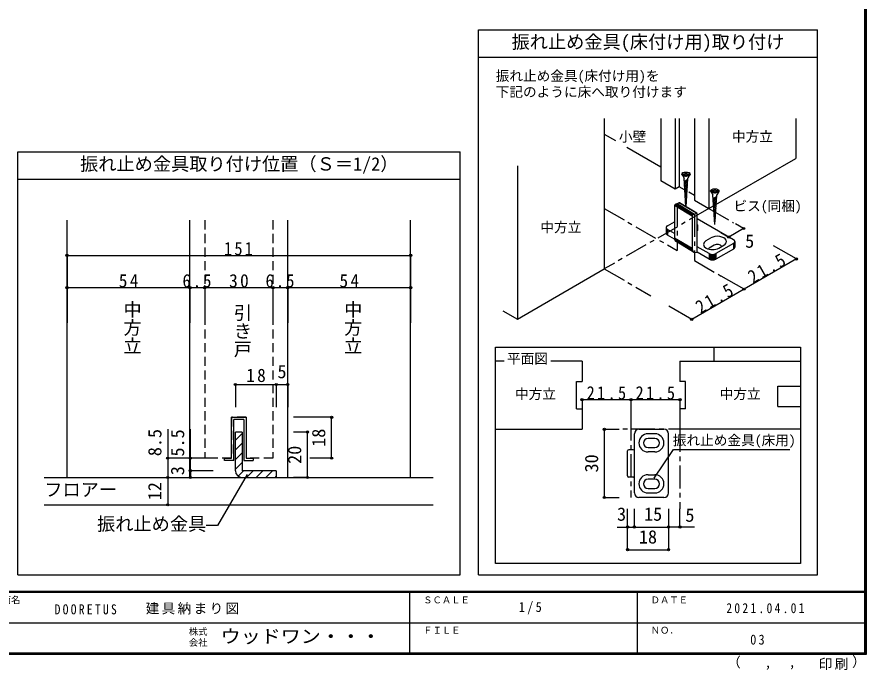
# Model space of a CAD drawing. Units: millimetres at full size, sheet at 1:5, with parts at other scales. Extents: x -973 to 977, y -718 to 696.
# Drawn here: x 44 to 977, y -718 to 0 of the extents above; entities that cross this region are included whole.
import ezdxf
from ezdxf.enums import TextEntityAlignment as Align

# ---------------------------------------------------------------- set-up
doc = ezdxf.new("R2010")
doc.units = ezdxf.units.MM
doc.header["$LTSCALE"] = 5
doc.header["$PDMODE"] = 32
doc.header["$PDSIZE"] = 2.5
doc.linetypes.add('CHAIN1', pattern=[8, 5, -1, 1, -1])
doc.linetypes.add('DASHED2', pattern=[3, 2, -1])
for name, color, linetype in [('0-6_扉', 2, 'Continuous'), ('0-7_金物', 7, 'Continuous'), ('0-A_文字', 3, 'Continuous'), ('0-B_寸法', 7, 'Continuous'), ('1-3_仕上げ', 2, 'Continuous'), ('1-4_枠', 3, 'Continuous'), ('1-6_扉', 7, 'DASHED2'), ('1-7_金物', 7, 'Continuous'), ('1-A_文字', 7, 'Continuous'), ('1-B_寸法', 7, 'Continuous'), ('1-C_ハッチ', 4, 'Continuous'), ('F-0_補助線', 7, 'Continuous'), ('F-1_枠', 6, 'Continuous'), ('F-A_文字', 7, 'Continuous')]:
    doc.layers.add(name, color=color, linetype=linetype)
doc.styles.add('@ＭＳ ゴシック', font='')
doc.styles.add('ＭＳ ゴシック', font='')
doc.styles.get('@ＭＳ ゴシック').set_extended_font_data('@MS Gothic')
doc.styles.get('ＭＳ ゴシック').set_extended_font_data('MS Gothic')

msp = doc.modelspace()

# ---------------------------------------------------------------- linework, layer by layer
at = {"layer": '0-6_扉'}
for p, q in [((689.038, -111.613), (689.038, -276.852)), ((751.005, -111.613), (751.005, -179.838)), ((766.915, -111.613), (766.915, -189.024)), ((771.335, -111.613), (771.335, -186.472)), ((788.128, -111.613), (788.128, -201.271)), ((804.038, -111.613), (804.038, -210.457)), ((899.498, -111.613), (899.498, -155.343)), ((766.915, -189.024), (751.005, -179.838)), ((771.335, -186.472), (766.915, -189.024)), ((779.611, -191.251), (771.335, -186.472)), ((788.128, -196.168), (781.826, -192.529)), ((577.669, -322.78), (593.579, -331.965))]:
    msp.add_line(p, q, dxfattribs=at)
at = {"layer": '0-6_扉', "color": 7}
for p, q in [((689.038, -128.752), (701.32, -135.843)), ((713.879, -143.094), (751.005, -164.529))]:
    msp.add_line(p, q, dxfattribs=at)
at = {"layer": '0-6_扉'}
for points in [[(788.128, -201.271), (804.038, -210.457), (899.498, -155.343)], [(593.579, -163.608), (593.579, -331.965), (689.038, -276.852)]]:
    msp.add_lwpolyline(points, dxfattribs=at)
at = {"layer": '0-7_金物'}
for p, q in [((774.82, -173.952), (776.644, -177.112)), ((774.925, -172.18), (778.288, -172.18)), ((774.925, -172.18), (774.925, -173.214)), ((774.925, -173.214), (778.288, -173.214)), ((778.718, -208.414), (776.644, -177.112)), ((778.288, -172.18), (778.288, -170.664)), ((778.288, -170.664), (779.322, -170.664)), ((778.288, -174.73), (778.288, -173.214)), ((778.288, -174.73), (779.322, -174.73)), ((778.886, -208.514), (780.966, -177.112)), ((779.322, -172.18), (779.322, -170.664)), ((779.322, -172.18), (782.685, -172.18)), ((782.79, -173.952), (780.966, -177.112)), ((782.685, -173.214), (782.685, -172.18)), ((780.862, -178.686), (776.897, -180.931)), ((780.754, -180.314), (776.997, -182.441)), ((780.646, -181.942), (777.097, -183.951)), ((780.538, -183.57), (777.198, -185.462)), ((780.43, -185.199), (777.298, -186.972)), ((780.323, -186.827), (777.398, -188.483)), ((780.215, -188.455), (777.498, -189.993)), ((780.107, -190.083), (777.598, -191.503)), ((779.999, -191.711), (777.698, -193.014)), ((779.891, -193.339), (777.798, -194.524)), ((779.783, -194.967), (777.898, -196.035)), ((806.64, -192.323), (808.464, -195.483)), ((806.745, -190.551), (810.108, -190.551)), ((806.745, -190.551), (806.745, -191.585)), ((806.745, -191.585), (810.108, -191.585)), ((810.625, -228.101), (808.464, -195.483)), ((810.108, -190.551), (810.108, -189.035)), ((810.108, -189.035), (811.142, -189.035)), ((810.108, -193.101), (810.108, -191.585)), ((810.108, -193.101), (811.142, -193.101)), ((810.625, -228.101), (812.786, -195.483)), ((811.142, -190.551), (811.142, -189.035)), ((811.142, -190.551), (814.505, -190.551)), ((814.61, -192.323), (812.786, -195.483)), ((814.505, -191.585), (814.505, -190.551)), ((767.108, -205.756), (770.938, -204.149)), ((790.222, -215.639), (770.938, -204.149)), ((790.47, -215.572), (771.186, -204.082)), ((790.701, -215.584), (771.417, -204.093)), ((790.899, -215.672), (771.616, -204.182)), ((779.675, -196.596), (777.998, -197.545)), ((779.568, -198.224), (778.098, -199.056)), ((779.46, -199.852), (778.198, -200.566)), ((779.352, -201.48), (778.298, -202.076)), ((779.244, -203.108), (778.398, -203.587)), ((779.136, -204.736), (778.498, -205.097)), ((812.682, -197.057), (808.717, -199.302)), ((812.574, -198.685), (808.817, -200.812)), ((812.466, -200.313), (808.917, -202.323)), ((812.358, -201.942), (809.017, -203.833)), ((812.25, -203.57), (809.117, -205.343)), ((812.142, -205.198), (809.217, -206.854)), ((785.434, -218.731), (766.151, -207.24)), ((766.151, -207.24), (766.151, -242.964)), ((785.467, -218.437), (766.183, -206.946)), ((785.563, -218.136), (766.279, -206.645)), ((785.715, -217.848), (766.431, -206.357)), ((785.913, -217.592), (766.629, -206.102)), ((786.144, -217.387), (766.86, -205.897)), ((786.392, -217.246), (767.108, -205.756)), ((779.028, -206.364), (778.598, -206.608)), ((812.035, -206.826), (809.318, -208.364)), ((811.927, -208.454), (809.418, -209.875)), ((811.819, -210.082), (809.518, -211.385)), ((811.711, -211.71), (809.618, -212.896)), ((811.603, -213.339), (809.718, -214.406)), ((785.434, -218.731), (785.434, -254.454)), ((786.392, -217.246), (790.222, -215.639)), ((791.18, -258.539), (791.18, -216.32)), ((830.954, -244.761), (791.18, -221.797)), ((811.495, -214.967), (809.818, -215.916)), ((811.387, -216.595), (809.918, -217.427)), ((811.28, -218.223), (810.018, -218.937)), ((811.172, -219.851), (810.118, -220.448)), ((811.064, -221.479), (810.218, -221.958)), ((810.956, -223.107), (810.318, -223.468)), ((757.012, -231.493), (757.012, -237.616)), ((757.182, -232.24), (757.182, -238.363)), ((757.681, -232.936), (757.681, -239.06)), ((758.476, -229.451), (766.151, -225.02)), ((791.457, -228.431), (791.457, -234.554)), ((810.848, -224.735), (810.418, -224.979)), ((766.151, -237.965), (758.476, -233.534)), ((758.476, -233.534), (758.476, -239.657)), ((766.254, -244.148), (758.476, -239.657)), ((785.434, -254.454), (766.151, -242.964)), ((785.63, -256.053), (766.346, -244.563)), ((786.204, -257.379), (766.92, -245.888)), ((787.117, -258.341), (767.833, -246.85)), ((800.902, -245.781), (806.206, -242.719)), ((809.741, -250.884), (804.438, -253.946)), ((830.954, -248.843), (811.509, -260.07)), ((815.045, -253.946), (820.348, -250.884)), ((830.954, -248.843), (830.954, -254.967)), ((831.749, -248.245), (831.749, -254.369)), ((832.249, -247.549), (832.249, -253.673)), ((832.419, -246.802), (832.419, -252.926)), ((804.438, -260.07), (791.18, -252.415)), ((804.438, -266.194), (791.18, -258.539)), ((804.438, -260.07), (804.438, -266.194)), ((805.473, -260.529), (805.473, -266.652)), ((806.679, -260.817), (806.679, -266.941)), ((807.973, -260.915), (807.973, -267.039)), ((809.268, -260.817), (809.268, -266.941)), ((810.473, -260.529), (810.473, -266.652)), ((830.954, -254.967), (811.509, -266.194)), ((811.509, -260.07), (811.509, -266.194)), ((569.654, -600.882), (569.654, -362.72)), ((569.654, -362.72), (904.513, -362.72)), ((904.513, -362.72), (904.513, -600.882)), ((904.513, -600.882), (569.654, -600.882))]:
    msp.add_line(p, q, dxfattribs=at)
for points in [[(779.322, -174.73), (779.322, -173.214), (782.685, -173.214)], [(811.142, -193.101), (811.142, -191.585), (814.505, -191.585)]]:
    msp.add_lwpolyline(points, dxfattribs=at)
for centre in [(778.805, -172.697), (810.625, -191.068)]:
    msp.add_ellipse(centre, major_axis=(4.71, 0), ratio=0.5, dxfattribs=at)
for centre, major_axis, ratio, start_param, end_param in [((770.938, -205.231), (0.64, 1.074), 0.663414, 6.2296055, 7.0150037), ((767.108, -206.838), (0.64, 1.074), 0.663414, 0.7318184, 2.3026147), ((786.392, -218.329), (0.64, 1.074), 0.663414, 0.7318184, 2.3026147), ((790.222, -216.722), (0.64, 1.074), 0.663414, 5.4442074, 7.0150037), ((762.012, -231.493), (-5, 0), 0.57735, 5.4977871, 7.0685835), ((781.457, -228.431), (10, 0), 0.57735, 6.047146, 6.5192246), ((781.457, -234.554), (10, 0), 0.57735, 6.047146, 6.5192246), ((762.012, -237.616), (-5, 0), 0.57735, 6.2831853, 7.0685835), ((813.277, -246.802), (10, 0), 0.57735, 5.4977871, 8.6393798), ((771.896, -240.553), (3.839, 6.443), 0.663414, 2.3026147, 3.0880129), ((807.973, -249.864), (10, 0), 0.57735, 2.3561945, 5.4977871), ((813.277, -252.926), (5, 0), 0.57735, 0.2617994, 2.3561945), ((827.419, -246.802), (-5, 0), 0.57735, 2.3561945, 3.9269908), ((791.18, -252.044), (3.839, 6.443), 0.663414, 2.3026147, 3.873411), ((807.973, -255.987), (5, 0), 0.57735, 2.3561945, 2.7802255), ((807.973, -258.029), (-5, 0), 0.57735, 0.7853982, 2.3561945), ((827.419, -252.926), (-5, 0), 0.57735, 2.3561945, 3.1415927), ((807.973, -264.152), (-5, 0), 0.57735, 0.7853982, 2.3561945)]:
    msp.add_ellipse(centre, major_axis=major_axis, ratio=ratio, start_param=start_param, end_param=end_param, dxfattribs=at)
at = {"layer": '0-A_文字'}
for p, q in [((923.502, -613.141), (923.502, -14.008)), ((550.79, -44.008), (923.502, -44.008)), ((44.54, -613.141), (44.54, -148.141)), ((44.54, -148.141), (530.79, -148.141)), ((530.79, -613.141), (530.79, -148.141)), ((44.54, -178.141), (530.79, -178.141)), ((44.54, -613.141), (530.79, -613.141)), ((550.79, -613.141), (923.502, -613.141))]:
    msp.add_line(p, q, dxfattribs=at)
at = {"layer": '0-A_文字', "color": 4}
for p, q in [((743.74, -506.876), (764.964, -475.509)), ((764.964, -475.509), (892.952, -475.509))]:
    msp.add_line(p, q, dxfattribs=at)
at = {"layer": '0-A_文字'}
msp.add_lwpolyline([(550.79, -613.141), (550.79, -14.008), (923.502, -14.008)], dxfattribs=at)
at = {"layer": '0-B_寸法', "color": 4, "linetype": 'CHAIN1'}
for q in [(689.038, -276.852), (831.144, -226.106)]:
    msp.add_line((804.038, -210.457), q, dxfattribs=at)
at = {"layer": '0-B_寸法', "color": 4}
for p, q in [((842.076, -232.418), (825.826, -241.799)), ((842.076, -232.418), (833.105, -227.238)), ((817.185, -236.811), (825.826, -241.799))]:
    msp.add_line(p, q, dxfattribs=at)
at = {"layer": '0-B_寸法'}
for p in [(842.076, -232.418), (825.826, -241.799)]:
    msp.add_point(p, dxfattribs=at)
at = {"layer": '1-3_仕上げ', "color": 7}
msp.add_line((833.646, -378.121), (904.513, -378.121), dxfattribs=at)
at = {"layer": '1-3_仕上げ'}
for p, q in [((73.614, -506.182), (501.114, -506.182)), ((73.614, -536.182), (501.114, -536.182))]:
    msp.add_line(p, q, dxfattribs=at)
at = {"layer": '1-4_枠'}
for p, q in [((98.614, -506.182), (98.614, -223.406)), ((233.614, -506.182), (233.614, -223.406)), ((341.114, -506.182), (341.114, -223.406)), ((476.114, -506.182), (476.114, -223.406)), ((579.134, -378.121), (569.654, -378.121)), ((664.583, -378.121), (630.322, -378.121)), ((664.583, -378.121), (664.583, -400.621)), ((772.083, -378.121), (904.513, -378.121)), ((772.083, -378.121), (772.083, -400.621)), ((658.333, -400.621), (664.583, -400.621)), ((658.333, -430.621), (658.333, -400.621)), ((778.333, -400.621), (772.083, -400.621)), ((778.333, -430.621), (778.333, -400.621)), ((879.583, -405.621), (904.513, -405.621)), ((879.583, -428.121), (879.583, -405.621)), ((879.583, -428.121), (904.513, -428.121)), ((772.083, -430.621), (772.083, -453.121)), ((778.333, -430.621), (772.083, -430.621)), ((569.654, -453.121), (664.583, -453.121)), ((904.513, -453.121), (772.083, -453.121))]:
    msp.add_line(p, q, dxfattribs=at)
at = {"layer": '1-4_枠', "color": 7}
for p, q in [((809.583, -362.72), (809.583, -378.121)), ((809.583, -378.121), (904.513, -378.121))]:
    msp.add_line(p, q, dxfattribs=at)
at = {"layer": '1-4_枠', "color": 4, "linetype": 'CHAIN1'}
for p, q in [((718.333, -440.621), (718.333, -528.121)), ((824.478, -453.121), (705.379, -453.121)), ((772.083, -453.121), (772.083, -540.621))]:
    msp.add_line(p, q, dxfattribs=at)
at = {"layer": '1-4_枠'}
msp.add_lwpolyline([(658.333, -430.621), (664.583, -430.621), (664.583, -453.121)], dxfattribs=at)
at = {"layer": '1-6_扉'}
for p, q in [((249.863, -223.406), (249.863, -484.932)), ((324.863, -223.406), (324.863, -484.932)), ((295.488, -439.932), (295.488, -484.932)), ((279.238, -484.932), (249.863, -484.932)), ((324.863, -484.932), (295.488, -484.932))]:
    msp.add_line(p, q, dxfattribs=at)
msp.add_lwpolyline([(295.488, -439.932), (279.238, -439.932), (279.238, -484.932)], dxfattribs=at)
at = {"layer": '1-7_金物', "color": 4, "linetype": 'CHAIN1'}
for p, q in [((769.023, -204.952), (769.023, -256.636)), ((689.038, -210.457), (769.023, -256.636)), ((788.307, -267.769), (817.611, -284.688)), ((689.038, -276.852), (740.273, -306.433))]:
    msp.add_line(p, q, dxfattribs=at)
at = {"layer": '1-7_金物'}
for p, q in [((279.238, -439.932), (295.488, -439.932)), ((292.988, -442.432), (281.738, -442.432)), ((281.738, -487.432), (281.738, -442.432)), ((292.988, -442.432), (292.988, -487.432)), ((295.488, -439.932), (295.488, -484.932)), ((727.083, -453.121), (754.583, -453.121)), ((722.083, -523.121), (722.083, -458.121)), ((744.583, -458.121), (737.083, -458.121)), ((744.583, -463.121), (737.083, -463.121)), ((759.583, -523.121), (759.583, -458.121)), ((720.833, -475.621), (715.833, -475.621)), ((737.083, -473.121), (744.583, -473.121)), ((714.583, -504.371), (714.583, -476.871)), ((744.583, -478.121), (737.083, -478.121)), ((281.738, -487.432), (271.738, -487.432)), ((292.988, -487.432), (302.988, -487.432)), ((737.083, -503.121), (744.583, -503.121)), ((720.833, -505.621), (715.833, -505.621)), ((744.583, -508.121), (737.083, -508.121)), ((737.083, -518.121), (744.583, -518.121)), ((754.583, -528.121), (727.083, -528.121)), ((737.083, -523.121), (744.583, -523.121))]:
    msp.add_line(p, q, dxfattribs=at)
at = {"layer": '1-7_金物', "color": 3}
for p, q in [((283.613, -498.682), (283.613, -456.182)), ((291.113, -456.182), (283.613, -456.182)), ((291.113, -456.182), (291.113, -498.682)), ((328.613, -498.682), (291.113, -498.682)), ((328.613, -498.682), (328.613, -506.182)), ((291.113, -506.182), (328.613, -506.182))]:
    msp.add_line(p, q, dxfattribs=at)
at = {"layer": '1-7_金物', "color": 4, "linetype": 'CHAIN1'}
msp.add_lwpolyline([(769.023, -204.952), (788.307, -216.53), (788.307, -267.769)], dxfattribs=at)
at = {"layer": '1-7_金物'}
for points in [[(271.738, -487.432), (271.738, -484.932), (279.238, -484.932), (279.238, -439.932)], [(295.488, -484.932), (302.988, -484.932), (302.988, -487.432)]]:
    msp.add_lwpolyline(points, dxfattribs=at)
for centre, radius, start, end in [((727.083, -458.121), 5, 90, 180), ((754.583, -458.121), 5, 0, 90), ((737.083, -468.121), 10, 90, 270), ((737.083, -468.121), 5, 90, 270), ((744.583, -468.121), 10, 270, 90), ((744.583, -468.121), 5, 270, 90), ((715.833, -476.871), 1.25, 90, 180), ((720.833, -476.871), 1.25, 0, 90), ((737.083, -513.121), 10, 90, 270), ((744.583, -513.121), 10, 270, 90), ((715.833, -504.371), 1.25, 180, 270), ((720.833, -504.371), 1.25, 270, 0), ((737.083, -513.121), 5, 90, 270), ((744.583, -513.121), 5, 270, 90), ((727.083, -523.121), 5, 180, 270), ((754.583, -523.121), 5, 270, 0)]:
    msp.add_arc(centre, radius, start, end, dxfattribs=at)
at = {"layer": '1-7_金物', "color": 3}
msp.add_arc((291.113, -498.682), 7.5, 180, 270, dxfattribs=at)
at = {"layer": '1-A_文字'}
for p, q in [((296.413, -502.971), (264.121, -558.902)), ((264.121, -558.902), (251.621, -558.902))]:
    msp.add_line(p, q, dxfattribs=at)
at = {"layer": '1-B_寸法', "color": 4}
for p, q in [((900.111, -265.924), (875.111, -251.49)), ((98.614, -262.051), (98.614, -336.293)), ((98.614, -262.051), (476.114, -262.051)), ((476.114, -262.051), (476.114, -336.293)), ((900.111, -265.924), (842.611, -299.122)), ((842.611, -299.122), (817.611, -284.688)), ((98.614, -297.392), (98.614, -336.293)), ((98.614, -297.392), (233.614, -297.392)), ((233.614, -297.392), (249.863, -297.392)), ((233.614, -297.392), (233.614, -336.293)), ((249.863, -297.392), (324.863, -297.392)), ((249.863, -297.392), (249.863, -336.293)), ((324.863, -297.392), (341.114, -297.392)), ((324.863, -297.392), (324.863, -336.293)), ((341.114, -297.392), (476.114, -297.392)), ((341.114, -297.392), (341.114, -336.293)), ((476.114, -297.392), (476.114, -336.293)), ((283.613, -403.907), (328.613, -403.907)), ((283.613, -403.907), (283.613, -428.907)), ((328.613, -403.907), (328.613, -428.907)), ((328.613, -403.907), (341.114, -403.907)), ((341.114, -403.907), (341.114, -428.907)), ((718.333, -420.621), (664.583, -420.621)), ((664.583, -420.621), (664.583, -440.621)), ((718.333, -420.621), (718.333, -440.621)), ((772.083, -420.621), (718.333, -420.621)), ((772.083, -420.621), (772.083, -440.621)), ((389.31, -439.932), (347.364, -439.932)), ((389.31, -484.932), (389.31, -439.932)), ((209.238, -453.089), (209.238, -506.182)), ((234.238, -498.682), (234.238, -453.089)), ((362.893, -456.182), (347.364, -456.182)), ((362.893, -506.182), (362.893, -456.182)), ((689.2, -453.121), (705.379, -453.121)), ((689.2, -528.121), (689.2, -453.121)), ((259.238, -484.932), (209.238, -484.932)), ((389.31, -484.932), (365.53, -484.932)), ((209.238, -506.182), (259.238, -506.182)), ((362.893, -506.182), (347.364, -506.182)), ((689.2, -528.121), (705.379, -528.121)), ((714.583, -560.621), (714.583, -540.621)), ((722.083, -560.621), (722.083, -540.621)), ((759.583, -540.621), (759.583, -585.621)), ((772.083, -560.637), (772.083, -540.621)), ((703.018, -560.621), (722.083, -560.621)), ((714.583, -585.621), (714.583, -560.621)), ((722.083, -560.621), (759.583, -560.621)), ((788.143, -560.637), (759.583, -560.637)), ((714.583, -585.621), (759.583, -585.621))]:
    msp.add_line(p, q, dxfattribs=at)
for points in [[(842.611, -299.122), (785.111, -332.319), (760.111, -317.886)], [(259.238, -498.682), (234.238, -498.682), (234.238, -506.182)], [(209.238, -506.182), (209.238, -536.182), (259.238, -536.182)]]:
    msp.add_lwpolyline(points, dxfattribs=at)
at = {"layer": '1-B_寸法'}
for p in [(98.614, -262.051), (476.114, -262.051), (900.111, -265.924), (98.614, -297.392), (233.614, -297.392), (249.863, -297.392), (324.863, -297.392), (341.114, -297.392), (476.114, -297.392), (842.611, -299.122), (785.111, -332.319), (283.613, -403.907), (328.613, -403.907), (341.114, -403.907), (664.583, -420.621), (718.333, -420.621), (772.083, -420.621), (389.31, -439.932), (362.893, -456.182), (689.2, -453.121), (209.238, -484.932), (234.238, -484.932), (389.31, -484.932), (234.238, -498.682), (209.238, -506.182), (234.238, -506.182), (362.893, -506.182), (689.2, -528.121), (209.238, -536.182), (714.583, -560.621), (722.083, -560.621), (759.583, -560.621), (759.583, -560.637), (772.083, -560.637), (714.583, -585.621), (759.583, -585.621)]:
    msp.add_point(p, dxfattribs=at)
at = {"layer": '1-C_ハッチ'}
for p, q in [((283.613, -465.295), (291.113, -457.795)), ((283.613, -475.902), (291.113, -468.402)), ((283.613, -486.509), (291.113, -479.009)), ((283.613, -497.115), (291.113, -489.615)), ((286.636, -504.699), (292.653, -498.682)), ((295.76, -506.182), (303.26, -498.682)), ((306.366, -506.182), (313.866, -498.682)), ((316.973, -506.182), (324.473, -498.682)), ((327.579, -506.182), (328.611, -505.15))]:
    msp.add_line(p, q, dxfattribs=at)
at = {"layer": 'F-1_枠'}
for p, q in [((974.986, 695.833), (974.986, -700.833)), ((975.82, 695.833), (975.82, -700.833)), ((976.653, 695.833), (976.653, -700.833)), ((976.653, -631.667), (-973.347, -631.667)), ((976.653, -632.5), (-973.347, -632.5)), ((474.986, -632.5), (474.986, -699.167)), ((724.986, -632.5), (724.986, -699.167)), ((1.653, -665.833), (974.986, -665.834)), ((976.653, -699.167), (-973.347, -699.167)), ((976.653, -700), (-973.347, -700)), ((976.653, -700.833), (-973.347, -700.833))]:
    msp.add_line(p, q, dxfattribs=at)

# ---------------------------------------------------------------- texts
at = {"layer": '0-A_文字', "color": 7, "style": 'ＭＳ ゴシック'}
for s, height, p in [('振れ止め金具(床付け用)取り付け', 14.66, (587.146, -39.008)), ('振れ止め金具(床付け用)を', 11, (569.699, -73.467)), ('下記のように床へ取り付けます', 11, (569.699, -91.003)), ('小壁', 11, (705.022, -140.183)), ('中方立', 11, (829.268, -140.183)), ('振れ止め金具取り付け位置（Ｓ＝1/2）', 14.66, (112.965, -173.141)), ('中方立', 11, (618.808, -239.827)), ('平面図', 11, (582.096, -384.197)), ('中方立', 11, (590.869, -423.121)), ('中方立', 11, (815.798, -423.121))]:
    msp.add_text(s, height=height, dxfattribs=at).set_placement(p, align=Align.BOTTOM_LEFT)
at = {"layer": '0-B_寸法', "style": 'ＭＳ ゴシック'}
for s, height, p in [('ビス(同梱)', 11, (831.033, -216.448)), ('5', 14.66, (843.847, -257.987))]:
    msp.add_text(s, height=height, dxfattribs=at).set_placement(p, align=Align.BOTTOM_LEFT)
at = {"layer": '1-A_文字', "style": '@ＭＳ ゴシック'}
for s, p in [('中方立', (158.614, -311.243)), ('引き戸', (279.863, -314.892)), ('中方立', (401.114, -311.243))]:
    msp.add_text(s, height=14.66, rotation=270, dxfattribs=at).set_placement(p, align=Align.BOTTOM_LEFT)
at = {"layer": '1-A_文字', "style": 'ＭＳ ゴシック'}
for s, height, p in [('振れ止め金具(床用)', 11, (764.369, -474.01)), ('フロアー', 14.66, (73.613, -531.182)), ('振れ止め金具', 14.66, (131.621, -568.902))]:
    msp.add_text(s, height=height, dxfattribs=at).set_placement(p, align=Align.BOTTOM_LEFT)
at = {"layer": '1-B_寸法', "style": 'ＭＳ ゴシック'}
for s, p in [('5', (329.863, -401.407)), ('3', (703.018, -558.121)), ('15', (732.708, -558.121)), ('5', (778.143, -559.248)), ('18', (727.083, -583.121))]:
    msp.add_text(s, height=14.66, dxfattribs=at).set_placement(p, align=Align.BOTTOM_LEFT)
for s, p in [('8.5', (206.738, -482.73)), ('5.5', (231.738, -483.089)), ('18', (386.81, -472.432)), ('20', (360.393, -491.182)), ('30', (686.7, -500.621)), ('3', (231.738, -503.669)), ('12', (206.738, -531.182))]:
    msp.add_text(s, height=14.66, rotation=90, dxfattribs=at).set_placement(p, align=Align.BOTTOM_LEFT)
at = {"layer": '1-B_寸法', "char_height": 14.66, "attachment_point": 7, "style": 'ＭＳ ゴシック'}
for s, insert in [('\\T1.27;\\W0.9;151', (271.114, -262.051)), ('\\T1.27;\\W0.95;54', (155.489, -297.392)), ('\\T1.27;\\W0.9;6.5', (225.489, -297.392)), ('\\T1.27;\\W0.95;30', (276.738, -297.392)), ('\\T1.27;\\W0.9;6.5', (316.739, -297.392)), ('\\T1.27;\\W0.95;54', (397.989, -297.392)), ('\\T1.27;\\W0.95;18', (295.488, -401.407)), ('\\T1.28;\\W0.9;21.5', (669.583, -420.621)), ('\\T1.28;\\W0.9;21.5', (723.333, -420.621))]:
    msp.add_mtext(s, dxfattribs=dict(at, insert=insert))
at = {"layer": '1-B_寸法', "char_height": 14.66, "attachment_point": 7, "rotation": 30, "style": 'ＭＳ ゴシック'}
for insert in [(852.416, -293.46), (794.916, -326.658)]:
    msp.add_mtext('\\T1.28;\\W0.9;21.5', dxfattribs=dict(at, insert=insert))
at = {"layer": 'F-0_補助線', "char_height": 11, "attachment_point": 7, "style": 'ＭＳ ゴシック'}
for s, insert in [('\\T1.17;建具納まり図', (185.035, -656.798)), ('\\T1.39;\\W0.85;DOORETUS', (84.986, -656.798))]:
    msp.add_mtext(s, dxfattribs=dict(at, insert=insert))
at = {"layer": 'F-A_文字', "style": 'ＭＳ ゴシック'}
for s, height, p in [('図面名', 7.331, (16.653, -646.667)), ('ＳＣＡＬＥ', 7.331, (489.986, -646.667)), ('ＤＡＴＥ', 7.331, (739.986, -646.667)), ('株式', 7.331, (232.486, -681.5)), ('ＦＩＬＥ', 7.331, (489.986, -680)), ('ＮＯ．', 7.331, (739.986, -680.001)), ('会社', 7.331, (232.486, -693.5)), ('（', 11, (823.992, -718.052)), ('）', 11, (961.387, -717.355)), (',', 11, (865.199, -718.052)), (',', 11, (891.686, -717.588))]:
    msp.add_text(s, height=height, dxfattribs=at).set_placement(p, align=Align.BOTTOM_LEFT)
at = {"layer": 'F-A_文字', "style": 'ＭＳ ゴシック', "width": 1.1}
msp.add_text('ウッドワン・・・', height=14.66, dxfattribs=at).set_placement((267.486, -692.5), align=Align.BOTTOM_LEFT)
at = {"layer": 'F-A_文字', "char_height": 11, "attachment_point": 7, "style": 'ＭＳ ゴシック'}
for s, insert in [('\\T1.38;\\W0.9;1/5', (594.986, -656.667)), ('\\T1.39;\\W0.85;2021.04.01', (823.111, -655.417)), ('\\T1.36;\\W0.9;03', (849.361, -690.001)), ('\\T1.17;印刷', (924.678, -717.82))]:
    msp.add_mtext(s, dxfattribs=dict(at, insert=insert))

doc.saveas('drawing.dxf')
